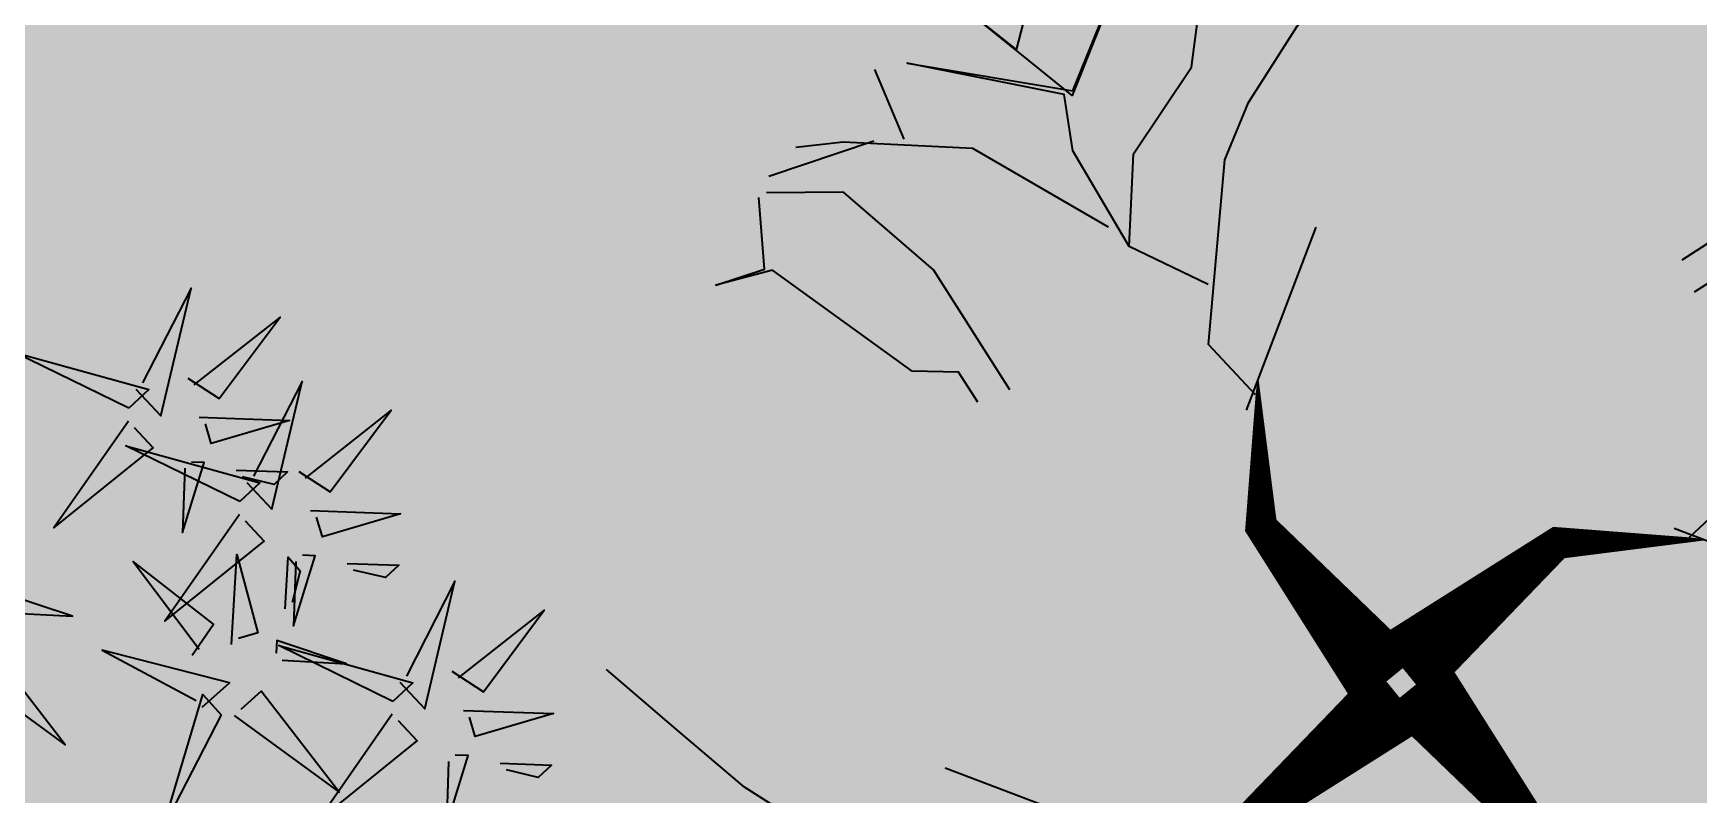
# Model space of a CAD drawing. Header units: millimetres. Extents: x -176651 to 424033, y -469666 to 486614.
# Drawn here: x 112025 to 112560, y 97270 to 97515 of the extents above; entities that cross this region are included whole.
import ezdxf

# ---------------------------------------------------------------- set-up
doc = ezdxf.new("R2010")
doc.units = ezdxf.units.MM
doc.layers.add('1625_East Villa$0$ad-Landscape', color=8, linetype='Continuous', lineweight=35)
doc.layers.add('1625_East Villa$0$ad-Verandah', color=8, linetype='Continuous')

# ---------------------------------------------------------------- blocks, each defined once
blk = doc.blocks.new('1625_East Villa$0$bamboo')
at = {"layer": '1625_East Villa$0$ad-Landscape', "color": 62}
for points in [[(-836.6, -443.5), (-760.1, -583.9), (-870.5, -472.6), (-845, -450.8)], [(-1179.6, -607.1), (-1229, -459.4), (-1205.5, -628.4), (-1179.6, -607.1)], [(-911.6, -493.3), (-917.6, -572.1), (-934.7, -483.7), (-918.9, -484.8)], [(-1163.9, -608.6), (-1022, -535), (-1135.5, -643.1), (-1156.8, -617.2)], [(-1204, -612.6), (-1175.5, -647.1), (-1335.8, -663.4), (-1212.6, -619.7)], [(-1084.1, -757), (-1133.4, -609.4), (-1109.9, -778.4), (-1084.1, -757)], [(-827.8, -744.4), (-861.7, -773.6), (-881.2, -613.7), (-835.1, -736)], [(-889.6, -724), (-930.8, -744.6), (-993.8, -636.9), (-898.1, -731.2)], [(-1225.7, -674), (-1205.9, -715.6), (-1314.8, -776.5), (-1218.6, -682.6)], [(-1180, -694.3), (-1190.5, -804.4), (-1150.1, -713.1), (-1172.9, -702.9)], [(-1115.6, -684.7), (-1037, -692.3), (-1125.7, -707.5), (-1124.2, -691.8)], [(-1068.3, -758.6), (-926.4, -685), (-1039.9, -793.1), (-1061.2, -767.2)], [(-821.7, -768.6), (-675.1, -716.3), (-843.5, -743.3), (-821.7, -768.6)], [(-1121.6, -747.6), (-1127.7, -810.5), (-1110.4, -796.3), (-1114.5, -756.2)], [(-1108.4, -762.6), (-1079.9, -797.1), (-1240.2, -813.4), (-1117, -769.7)], [(-908.9, -770), (-1019.2, -761.8), (-927.1, -800.3), (-917.4, -777.3)], [(-822.9, -784.4), (-746.5, -924.8), (-856.8, -813.5), (-831.4, -791.7)], [(-1130.1, -824), (-1110.3, -865.6), (-1219.3, -926.5), (-1123, -832.6)], [(-1020.1, -834.7), (-941.4, -842.3), (-1030.2, -857.5), (-1028.7, -841.8)], [(-961, -829.5), (-1024, -824.8), (-1009.5, -841.7), (-969.5, -836.8)], [(-898, -834.2), (-904, -913), (-921, -824.6), (-905.3, -825.7)], [(-865.6, -975.2), (-915, -827.6), (-891.5, -996.5), (-865.6, -975.2)], [(-1084.5, -844.3), (-1095, -954.4), (-1054.5, -863.1), (-1077.3, -852.9)], [(-1026.1, -897.6), (-1032.1, -960.5), (-1014.9, -946.3), (-1019, -906.2)], [(-849.9, -976.7), (-708, -903.2), (-821.4, -1011.2), (-842.8, -985.4)], [(-889.9, -980.8), (-861.5, -1015.3), (-1021.7, -1031.5), (-898.6, -987.9)], [(-911.7, -1042.2), (-891.9, -1083.8), (-1000.8, -1144.6), (-904.6, -1050.8)], [(-801.6, -1052.8), (-723, -1060.4), (-811.7, -1075.7), (-810.2, -1059.9)], [(-866, -1062.5), (-876.5, -1172.5), (-836.1, -1081.2), (-858.9, -1071.1)], [(-807.6, -1115.7), (-813.6, -1178.6), (-796.4, -1164.4), (-800.5, -1124.4)]]:
    blk.add_lwpolyline(points, dxfattribs=at)
blk = doc.blocks.new('1625_East Villa$0$A$C06C421F0')
at = {"layer": '1625_East Villa$0$ad-Landscape'}
for points in [[(359.91, 366.46, 35.98, 14.39, 0), (421.22, 431.54, 14.39, 0.72, 0), (487.37, 441.94, 0, 0, 0), (448, 441.94, 0, 0, 0), (472.53, 524.19, 0, 0, 0), (467.69, 541.37, 0, 0, 0), (379.6, 599.67, 0, 0, 0), (404.12, 579.33, 0, 0, 0), (359.91, 575.71, 0, 0, 0), (404.12, 579.33, 0, 0, 0), (467.69, 541.37, 0, 0, 0), (433.48, 648.03, 0, 0, 0), (482.53, 692.32, 0, 0, 0), (430.9, 648.03, 0, 0, 0), (418.64, 692.32, 0, 0, 0), (426.06, 713.11, 0, 0, 0), (413.8, 692.32, 0, 0, 0), (372.17, 716.27, 0, 0, 0), (413.8, 692.32, 0, 0, 0), (323.13, 719.89, 0, 0, 0)], [(353.42, 359.91, 35.98, 14.39, 0), (288.34, 421.22, 14.39, 0.72, 0), (277.95, 487.37, 0, 0, 0), (277.95, 448, 0, 0, 0), (195.69, 472.53, 0, 0, 0), (178.52, 467.69, 0, 0, 0), (120.22, 379.6, 0, 0, 0), (140.56, 404.12, 0, 0, 0), (144.17, 359.91, 0, 0, 0), (140.56, 404.12, 0, 0, 0), (178.52, 467.69, 0, 0, 0), (71.86, 433.48, 0, 0, 0), (27.57, 482.53, 0, 0, 0), (71.86, 430.9, 0, 0, 0), (27.57, 418.64, 0, 0, 0), (6.78, 426.06, 0, 0, 0), (27.57, 413.8, 0, 0, 0), (3.62, 372.17, 0, 0, 0), (27.57, 413.8, 0, 0, 0), (0, 323.13, 0, 0, 0)], [(366.46, 359.97, 35.98, 14.39, 0), (431.54, 298.66, 14.39, 0.72, 0), (441.94, 232.52, 0, 0, 0), (441.94, 271.88, 0, 0, 0), (524.19, 247.36, 0, 0, 0), (541.37, 252.2, 0, 0, 0), (599.67, 340.29, 0, 0, 0), (579.33, 315.77, 0, 0, 0), (575.71, 359.97, 0, 0, 0), (579.33, 315.77, 0, 0, 0), (541.37, 252.2, 0, 0, 0), (648.03, 286.4, 0, 0, 0), (692.32, 237.36, 0, 0, 0), (648.03, 288.98, 0, 0, 0), (692.32, 301.25, 0, 0, 0), (713.11, 293.82, 0, 0, 0), (692.32, 306.09, 0, 0, 0), (716.27, 347.71, 0, 0, 0), (692.32, 306.09, 0, 0, 0), (719.89, 396.76, 0, 0, 0)], [(359.97, 353.42, 35.98, 14.39, 0), (298.66, 288.34, 14.39, 0.72, 0), (232.52, 277.95, 0, 0, 0), (271.88, 277.95, 0, 0, 0), (247.36, 195.69, 0, 0, 0), (252.2, 178.52, 0, 0, 0), (340.29, 120.22, 0, 0, 0), (315.77, 140.56, 0, 0, 0), (359.97, 144.17, 0, 0, 0), (315.77, 140.56, 0, 0, 0), (252.2, 178.52, 0, 0, 0), (286.4, 71.86, 0, 0, 0), (237.36, 27.57, 0, 0, 0), (288.98, 71.86, 0, 0, 0), (301.25, 27.57, 0, 0, 0), (293.82, 6.78, 0, 0, 0), (306.09, 27.57, 0, 0, 0), (347.71, 3.62, 0, 0, 0), (306.09, 27.57, 0, 0, 0), (396.76, 0, 0, 0, 0)]]:
    blk.add_lwpolyline(points, format="xyseb", dxfattribs=at)
for points in [[(277.95, 479.95), (253.99, 499.63), (250.38, 582.88), (257.61, 609.99), (274.78, 646.77), (295.12, 678.39), (319.07, 715.18)], [(274.78, 472.53), (295.12, 558.36)], [(168.12, 467.69), (127, 516.73), (82.25, 546.1), (47.91, 541.26)], [(154.57, 460.26), (144.17, 472.53), (123.38, 470.27), (55.14, 507.05), (30.73, 497.05), (51.52, 507.05), (44.74, 538.67)], [(239.94, 277.95), (220.25, 253.99), (137, 250.38), (109.9, 257.61), (73.11, 274.78), (41.49, 295.12), (4.71, 319.07)], [(247.36, 274.78), (161.53, 295.12)], [(193.47, 250.38), (181.21, 212.87), (139.59, 209.25), (97.64, 230.04), (56.01, 230.04), (26.65, 226.43)], [(445.1, 247.36), (424.76, 161.53)], [(441.94, 239.94), (465.89, 220.25), (469.51, 137), (462.28, 109.9), (445.1, 73.12), (424.76, 41.49), (400.81, 4.71)], [(181.21, 212.87), (141.84, 182.13), (117.32, 174.9), (112.48, 103.04), (115.06, 178.52), (36.65, 198.86), (117.32, 178.52), (87.96, 130.61), (100.22, 150.95), (70.86, 154.57)], [(173.79, 202.47), (146.68, 137.39), (151.52, 79.09), (156.69, 58.3)], [(252.2, 168.12), (203.15, 127), (173.79, 82.25), (178.63, 47.91)], [(259.62, 154.57), (247.36, 144.17), (249.62, 123.38), (212.83, 55.14), (222.84, 30.73), (212.83, 51.52), (181.21, 44.74)], [(146.68, 106.21), (117.32, 89.03)], [(149.27, 92.65), (171.21, 47.91)]]:
    blk.add_lwpolyline(points, dxfattribs=at)
blk = doc.blocks.new('1625_East Villa$0$zw$959F')
at = {"transparency": 33554559}
h = blk.add_hatch(color=256, dxfattribs=at)
h.dxf.hatch_style = 1
h.set_gradient(color1=(153, 204, 0), color2=(63, 127, 0), tint=1, name='INVSPHERICAL')
h.paths.add_polyline_path([(0, -8875), (2430, -8875), (2430, -4975), (0, -4975)])
h = blk.add_hatch(dxfattribs=at)
h.set_pattern_fill('GRASS', color=74)
h.set_pattern_definition([(90, (-1096435.541, 661200.024), (-17.96051224, 17.96051224), [4.7625, -31.1585245]), (45, (-1096435.54, 661200.024), (-17.96051224, 17.96051224), [4.7625, -20.6375]), (135, (-1096435.54, 661200.024), (-17.96051224, -17.96051224), [4.7625, -20.6375])])
h.paths.add_polyline_path([(0, -8875), (2430, -8875), (2430, -4975), (0, -4975)])
at = {"layer": '1625_East Villa$0$ad-Landscape', "xscale": 0.7144563243118911, "yscale": 0.7144563243118911, "zscale": 0.7144563243118911, "rotation": 270}
blk.add_blockref('1625_East Villa$0$A$C06C421F0', (882.59, -4996.88), dxfattribs=at)
at = {"layer": '1625_East Villa$0$ad-Landscape', "linetype": 'Continuous', "xscale": -0.2620739326953541, "yscale": 0.2620739326953541, "zscale": 0.2620739326953535, "rotation": 89.99999999999984}
blk.add_blockref('1625_East Villa$0$bamboo', (563.55, -5529.23), dxfattribs=at)
blk = doc.blocks.new('1625_East Villa')
at = {"layer": '1625_East Villa$0$ad-Verandah'}
blk.add_blockref('1625_East Villa$0$zw$959F', (12120, 13620), dxfattribs=at)
blk = doc.blocks.new("All Plot's Villa Plans")
at = {"ltscale": 5, "rotation": 352.4703876422526}
blk.add_blockref('1625_East Villa', (98223.07, 90749.46), dxfattribs=at)

msp = doc.modelspace()

# ---------------------------------------------------------------- block references
at = {"ltscale": 5}
msp.add_blockref("All Plot's Villa Plans", (0, 0), dxfattribs=at)

doc.saveas('drawing.dxf')
